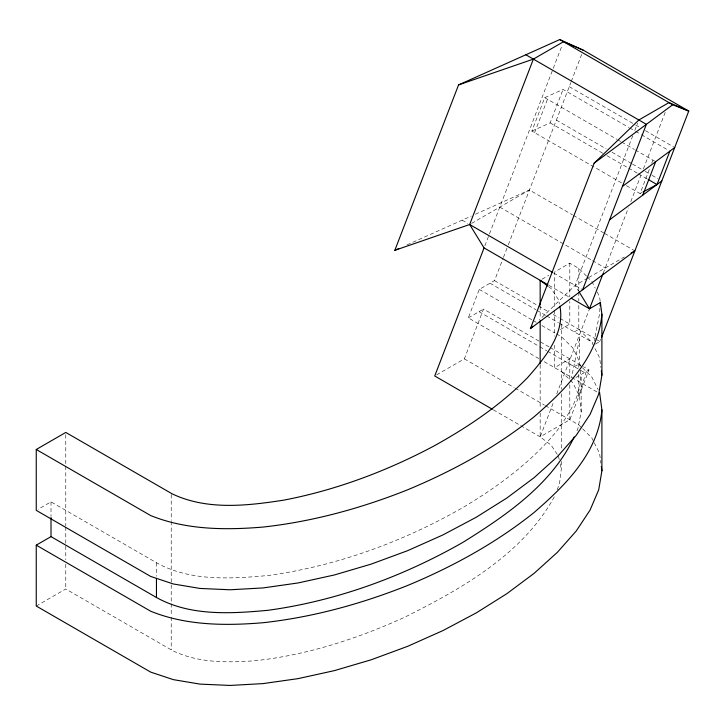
<?xml version="1.0" encoding="UTF-8"?>
<svg xmlns="http://www.w3.org/2000/svg" width="725" height="725" viewBox="0 0 725 725"><rect width="100%" height="100%" fill="white"/><g stroke="black" fill="none" stroke-linecap="round" stroke-linejoin="round"><path stroke-width="0.54" stroke-dasharray="3.62 2.72" d="M579.964 365.898L579.474 361.467L579.764 334.098M599.974 308.125L599.593 313.708L594.21 340.949M561.286 461.336L561.286 469.211L559.492 483.856L557.108 489.846M579.474 339.064L571.536 377.507M580.453 370.33C582.991 393.095 569.234 413.839 556.465 431.466C530.818 462.523 497.948 486.538 463.61 507.147L460.955 508.678C401.396 542.354 335.902 566.225 267.978 575.514C230.867 578.922 190.131 581.495 156.455 562.718L51.013 501.845L38.099 509.303M581.178 376.982L581.178 411.773L577.843 428.865L576.928 430.904M586.262 371.517L578.813 396.376L578.813 372.976M484.871 245.829L562.301 44.878M621.497 182.836L531.86 131.08L544.738 97.657L563.044 89.447L628.711 127.364M534.597 132.666L547.484 99.234M538.883 358.612L468.305 317.867L479.27 289.411L494.513 280.611L503.041 258.481M531.86 131.08L550.166 122.878L563.044 89.447M436.631 374.87L464.362 358.866L483.548 309.067L539.418 341.321M503.449 257.429L507.908 245.847M508.316 244.787L570.856 82.505M571.255 81.463L581.695 54.357M632.771 135.747L575.106 285.396L539.337 319.961M634.792 130.491L637.628 123.141M557.271 454.385L551.163 445.186L540.161 436.858L553.501 402.257M556.728 393.865L589.507 308.796M603.218 273.234L628.367 207.948M630.804 201.632L640.954 175.287M643.392 168.97L665.722 111.025M626.373 185.654L640.048 193.539L650.107 167.43M651.721 163.252L652.926 160.116M493.299 409.797L540.161 436.858L569.805 419.739L588.999 369.94L583.444 366.732M595.442 344.094L599.965 341.484L600.771 339.382M554.326 496.833C522.634 554.389 461.816 588.718 404.749 617.202C357.561 638.698 307.572 654.911 255.88 660.656C227.732 662.822 197.916 663.212 172.024 650.316L65.776 588.99L36.25 606.037M471.603 223.391L529.422 190.013L572.388 214.808M468.305 317.867L483.548 309.067M542.082 279.197L548.807 275.319M586.48 276.071L578.813 268.395L569.805 263.193L554.562 272.002L554.562 309.203M587.739 278.101L575.106 285.396L578.559 291.015M588.709 277.539L624.352 256.958M560.416 329.503L569.805 324.075L569.805 301.528M574.291 331.887L578.813 329.277L578.813 302.216M574.291 366.669L578.813 364.068L581.794 367.049M575.831 377.544L588.999 369.94M640.048 193.539L642.042 192.488M407.06 244.842L471.304 216.059M475.382 214.228L529.422 190.013M556.465 333.917L561.204 336.527L572.768 347.882L579.474 361.467M596.865 391.899L543.777 361.44M569.243 86.674L634.665 124.437M635.635 124.999L639.541 127.256M645.404 130.636L673.715 146.985M629.69 127.926L634.592 130.763M635.571 131.325L640.474 134.152M641.453 134.723L668.894 150.564M544.738 97.657L616.803 139.263M617.782 139.825L620.709 141.511M621.678 142.082L634.375 149.404M635.354 149.966L654.757 161.167M556.365 120.096L606.163 148.843M612.018 152.232L631.548 163.506M632.517 164.067L644.235 170.828M645.214 171.39L651.068 174.779M652.047 175.341L657.901 178.722M550.166 122.878L603.091 153.437M607.006 155.694L627.596 167.584M628.575 168.146L637.393 173.239M638.372 173.81L647.198 178.894M573.357 215.379L603.626 232.852M604.605 233.414L633.895 250.324M499.788 207.123L591.564 260.112M592.533 260.674L605.23 268.005M462.124 220.164L467.779 223.427M553.619 272.999L581.695 289.202M548.87 285.342L569.188 297.069M494.513 280.611L537.542 305.442M538.521 306.013L549.269 312.221M553.184 314.478L559.048 317.867M560.026 318.429L596.113 339.264M597.074 339.817L599.965 341.484M490 283.212L535.956 309.747M536.935 310.318L545.735 315.393M546.713 315.955L558.44 322.734M559.419 323.296L592.851 342.599M479.27 289.411L532.077 319.897M533.047 320.459L536.962 322.716M541.847 325.534L554.562 332.875M540.397 341.883L549.224 346.976M550.202 347.547L582.519 366.197M479.035 311.678L538.82 346.197M539.799 346.758L546.668 350.719M547.647 351.29L579.846 369.877M580.77 370.412L584.477 372.55M464.362 358.866L514.152 387.612M515.131 388.174L544.421 405.085M545.399 405.647L578.813 424.941L581.876 428.013M548.626 286.719L551.163 288.641L558.495 299.679L559.419 304.011M561.204 371.309L572.768 382.664L579.474 396.258L581.178 411.773M587.241 276.832L591.074 280.675M578.813 329.277L591.845 342.318L599.593 357.715L600.889 367.493M582.537 367.792L591.845 377.109L598.143 389.615M582.646 428.774L591.845 437.982L593.775 441.833M591.845 281.436L595.234 288.178M597.173 292.021L599.593 296.833L600.354 302.542M594.264 442.794L599.593 453.379L600.889 463.175M558.495 456.224L559.192 459.478M560.117 463.801L561.286 469.211M578.813 268.395L578.813 290.942M578.813 292.075L578.813 301.093M578.813 364.068L578.813 367.403M569.805 263.193L569.805 297.014M569.805 379.157L569.805 358.866L554.562 367.666L554.562 345.218M569.805 384.794L569.805 419.739M561.286 323.93L561.286 389.252M561.286 393.757L561.286 448.947M554.562 310.327L554.562 336.246M540.161 306.213L540.161 318.601M540.161 364.775L540.161 408.701M540.161 413.205L540.161 436.858M171.218 494.441L171.218 520.351M171.218 521.474L171.218 602.566M171.218 603.689L171.218 616.078M171.218 617.202L171.218 649.863M156.455 562.718L156.455 576.185M65.776 434.692L65.776 465.097M65.776 466.229L65.776 525.915M65.776 527.039L65.776 559.7M65.776 564.204L65.776 588.99M51.013 501.845L51.013 516.427"/><path stroke-width="1.09" d="M600.128 305.887L600.354 302.542L589.507 308.796L571.128 298.183M601.904 314.242C598.098 357.289 565.147 389.95 534.18 416.739C495.982 447.352 452.735 471.032 407.631 489.792C361.258 508.261 312.747 521.601 263.066 527.057C225.403 530.211 186.243 529.957 150.7 515.566L36.25 449.491L36.25 510.364L150.7 576.447L173.293 583.969L199.964 588.446L230.106 589.778L263.066 587.93L298.084 582.954L334.397 574.961L371.191 564.113L407.631 550.674L442.921 534.932L476.262 517.233L506.902 497.984L534.18 477.612L557.462 456.578L576.239 435.335L590.096 414.365L598.714 394.146L601.904 375.124L601.904 314.242L600.354 302.542M601.904 409.906C598.098 452.962 565.147 485.614 534.18 512.403C495.982 543.016 452.735 566.696 407.631 585.465C361.258 603.925 312.747 617.265 263.066 622.721C225.403 625.874 186.243 625.621 150.7 611.229L36.25 545.155L36.25 606.037L150.7 672.111L173.293 679.633L199.964 684.11L230.106 685.442L263.066 683.603L298.084 678.627L334.397 670.625L371.191 659.786L407.631 646.338L442.921 630.596L476.262 612.906L506.902 593.657L534.18 573.285L557.462 552.242L576.239 530.999L590.096 510.037L598.714 489.81L601.904 470.788L601.904 409.906L599.593 392.506M552.649 272.428L469.655 224.514L394.826 250.324L458.562 84.916L559.791 39.558L583.308 50.188L688.75 111.061L601.587 337.27M583.308 50.188L563.524 41.715L533.392 59.106L469.655 224.514L484.064 247.923L547.91 284.78M484.064 247.923L434.719 375.976L492.32 409.235M631.049 253.097L634.873 250.886L530.401 328.597L594.138 163.188L638.843 119.988L668.967 102.597L688.75 111.061L672.7 104.753L559.791 39.558M582.637 289.746L646.374 124.337L525.861 54.765M603.218 273.234L589.507 308.796L579.139 291.948M642.785 195.125L655.672 161.702M643.039 191.953L656.995 184.558L669.873 151.126M574.155 437.003C551.915 484.164 506.576 515.103 463.61 541.928L460.955 543.469C401.396 577.145 335.902 601.007 267.978 610.305C230.867 613.713 190.131 616.286 156.455 597.509L51.013 536.627L36.25 545.155M530.401 328.597L532.839 326.241M594.138 163.188L672.7 104.753M622.458 186.407L674.694 147.547M609.571 219.829L661.807 180.978M36.25 449.491L65.776 432.435L172.024 493.77C206.788 510.454 246.944 505.86 283.774 500.141C336.291 490.073 386.806 471.051 433.958 445.993C467.788 427.243 500.268 405.483 527.456 377.761C544.475 358.331 565.283 333.862 559.89 306.177M394.826 250.324L398.904 248.503M458.562 84.916L533.392 59.106M648.177 179.465L656.995 184.558M547.783 286.076L540.161 280.312L540.161 305.089M601.324 370.756L601.904 375.124M601.324 466.438L601.904 470.788M540.161 320.858L540.161 363.651M156.455 578.432L156.455 597.509M51.013 517.55L51.013 536.627"/></g></svg>
